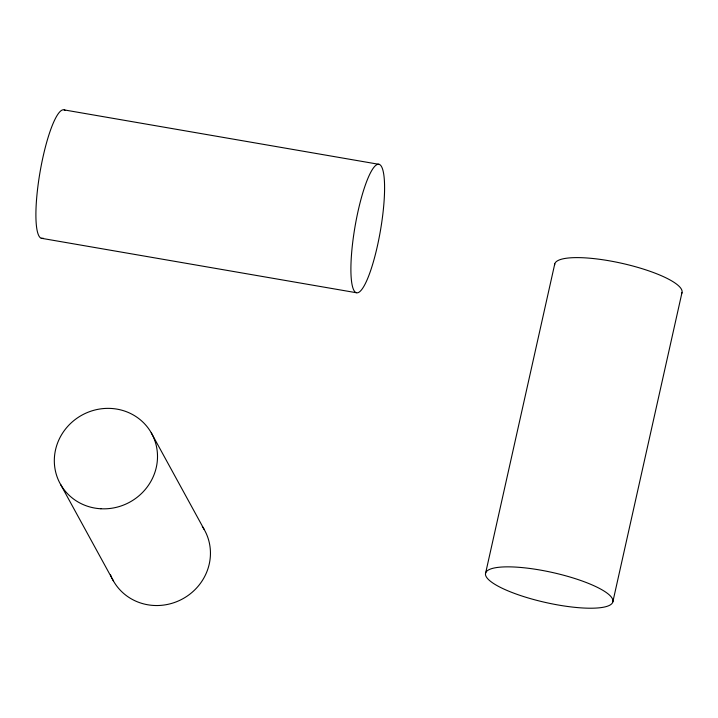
<?xml version="1.0" encoding="UTF-8"?>
<svg xmlns="http://www.w3.org/2000/svg" width="718" height="718" viewBox="0 0 718 718"><rect width="100%" height="100%" fill="white"/><g stroke="black" fill="none" stroke-linecap="round" stroke-linejoin="round"><path stroke-width="1.08" d="M485.61 573.152L554.763 263.91M612.831 601.917A65.212 15.374 12.6 0 0 520.864 567.471A65.212 15.374 12.6 0 0 513.962 593.221A65.212 15.374 12.6 0 0 612.831 601.917L681.974 292.666M64.207 109.908L379.212 164.368A65.212 12.861 -80.2 0 1 372.705 264.116A65.212 12.861 -80.2 0 1 351.317 257.134A65.212 12.861 -80.2 0 1 379.212 164.368M41.276 238.259L356.281 292.711M151.247 432.783L204.19 529.48M60.572 484.417L113.516 581.113M43.143 238.179A65.212 12.861 -80.2 0 1 39.993 172.347A65.212 12.861 -80.2 0 1 65.06 110.366M554.637 265.005A65.212 15.374 12.6 0 1 622.353 263.425A65.212 15.374 12.6 0 1 681.535 293.689M202.314 526.473A52.172 49.65 -28.7 0 1 183.494 598.399A52.172 49.65 -28.7 0 1 111.873 577.981M111.505 577.173A52.172 49.65 -28.7 0 1 110.473 574.723M100.906 508.766A52.172 49.65 -28.7 0 0 152.889 435.925A52.172 49.65 -28.7 0 0 63.938 431.114A52.172 49.65 -28.7 0 0 100.906 508.766"/></g></svg>
